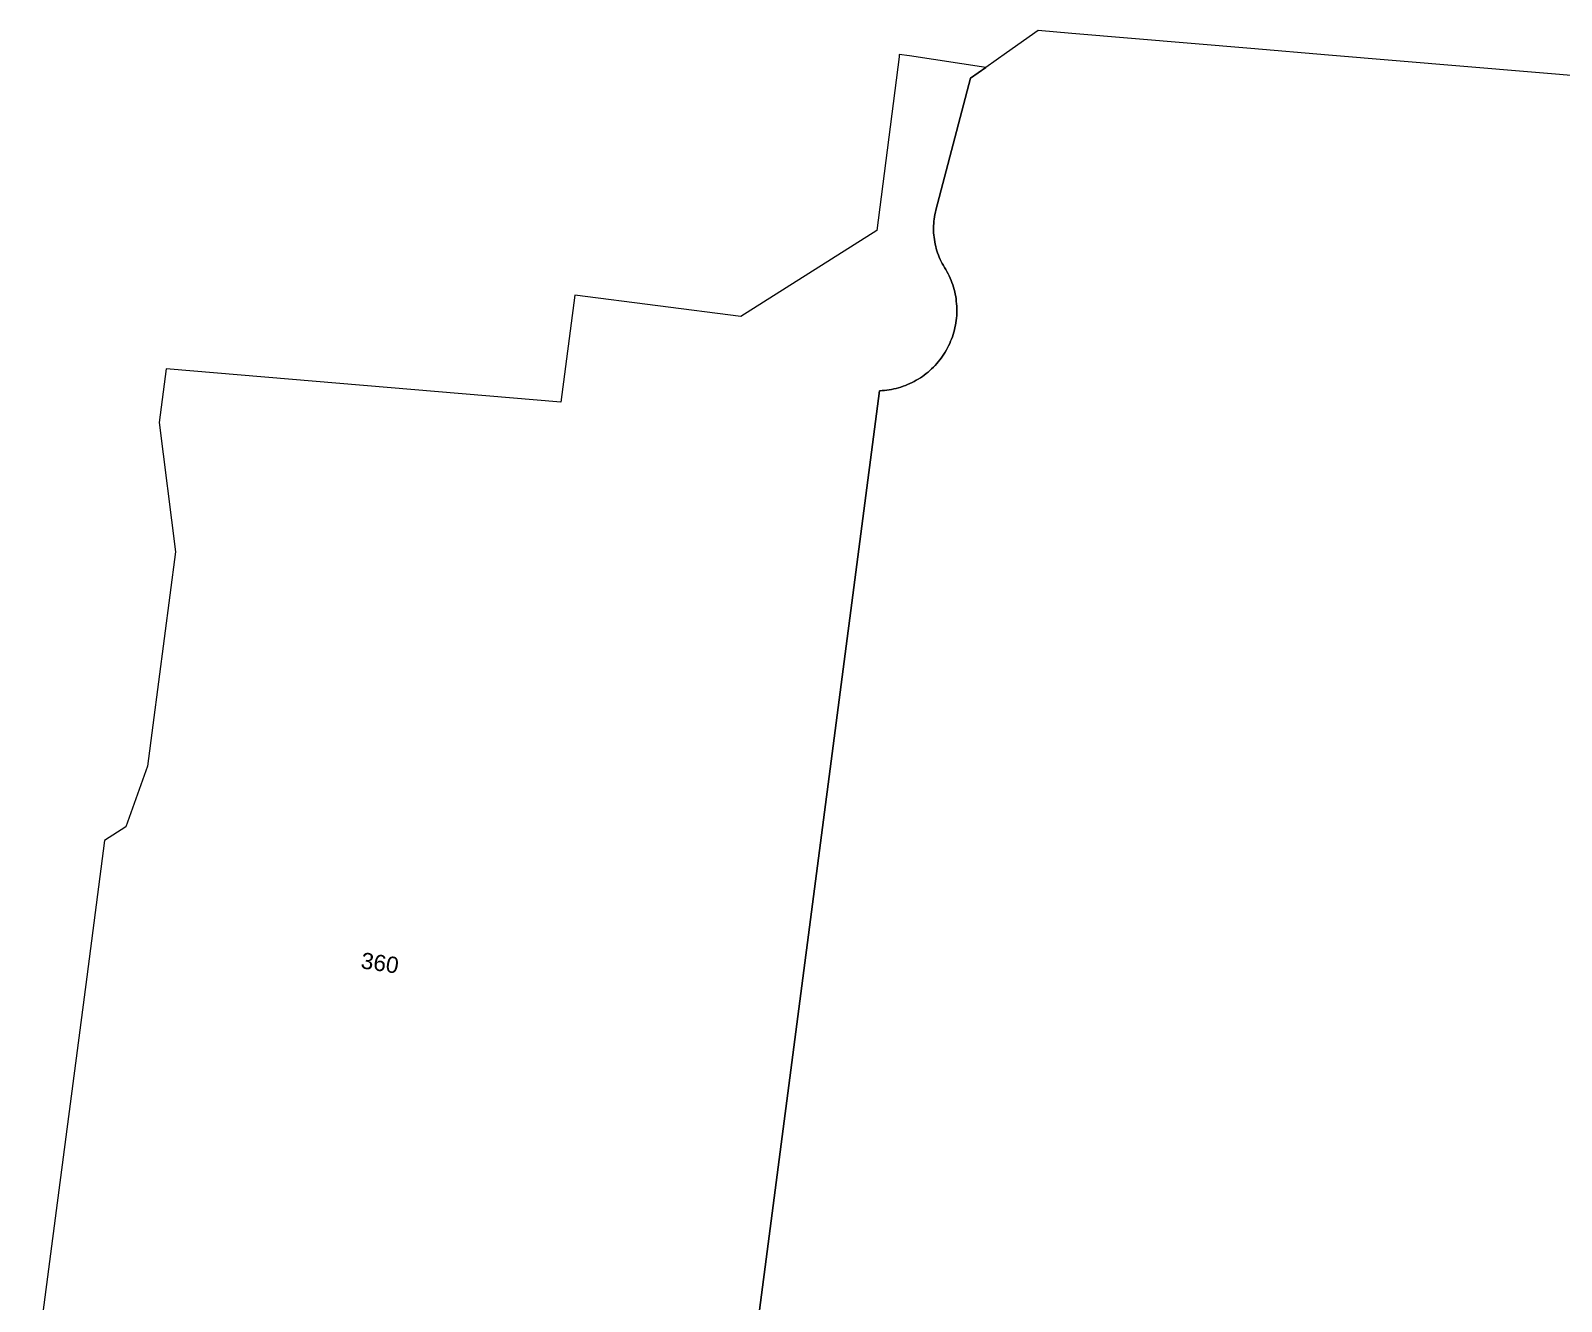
# Model space of a CAD drawing. Header units: metres. Extents: x -1 to 307109, y -2 to 6258593.
# Drawn here: x 306006.5 to 306176.6, y 6258429.8 to 6258570.9 of the extents above; entities that cross this region are included whole.
import ezdxf

# ---------------------------------------------------------------- set-up
doc = ezdxf.new("R2010")
doc.units = ezdxf.units.M
doc.layers.add('Cadastre Buildings_SP_EXT', color=9, linetype='Continuous', lineweight=5)
doc.layers.add('Cadastre Land Parcels_SP_EXT', color=9, linetype='Continuous', lineweight=5)
doc.styles.get("Standard").update_dxf_attribs({"font": 'arial.ttf'})

msp = doc.modelspace()

# ---------------------------------------------------------------- linework, layer by layer
at = {"layer": 'Cadastre Buildings_SP_EXT', "linetype": 'Continuous'}
msp.add_lwpolyline([(306195.37, 6258564.45), (306150.74, 6258568.2), (306142.11, 6258568.93), (306122.2, 6258570.6), (306118.47, 6258570.92), (306114.95, 6258568.44), (306112.67, 6258566.82), (306110.97, 6258565.62), (306107.12, 6258550.99), (306107.06, 6258550.75), (306107.01, 6258550.5), (306106.96, 6258550.25), (306106.92, 6258549.99), (306106.89, 6258549.74), (306106.87, 6258549.49), (306106.86, 6258549.23), (306106.85, 6258548.98), (306106.85, 6258548.72), (306106.86, 6258548.47), (306106.88, 6258548.21), (306106.91, 6258547.96), (306106.94, 6258547.7), (306106.98, 6258547.45), (306107.03, 6258547.2), (306107.09, 6258546.95), (306107.15, 6258546.71), (306107.22, 6258546.46), (306107.3, 6258546.22), (306107.39, 6258545.98), (306107.49, 6258545.74), (306107.59, 6258545.51), (306107.7, 6258545.28), (306107.81, 6258545.05), (306107.94, 6258544.83), (306108.07, 6258544.61), (306108.2, 6258544.38), (306108.34, 6258544.15), (306108.46, 6258543.91), (306108.58, 6258543.67), (306108.69, 6258543.43), (306108.79, 6258543.18), (306108.89, 6258542.93), (306108.98, 6258542.68), (306109.06, 6258542.43), (306109.13, 6258542.17), (306109.2, 6258541.91), (306109.26, 6258541.65), (306109.31, 6258541.39), (306109.35, 6258541.12), (306109.38, 6258540.86), (306109.41, 6258540.59), (306109.43, 6258540.33), (306109.44, 6258540.06), (306109.44, 6258539.79), (306109.43, 6258539.52), (306109.42, 6258539.26), (306109.4, 6258538.99), (306109.37, 6258538.73), (306109.33, 6258538.46), (306109.29, 6258538.2), (306109.23, 6258537.94), (306109.17, 6258537.67), (306109.1, 6258537.42), (306109.03, 6258537.16), (306108.94, 6258536.91), (306108.85, 6258536.66), (306108.75, 6258536.41), (306108.65, 6258536.16), (306108.53, 6258535.92), (306108.41, 6258535.68), (306108.28, 6258535.45), (306108.15, 6258535.22), (306108.01, 6258534.99), (306107.86, 6258534.77), (306107.7, 6258534.55), (306107.54, 6258534.34), (306107.37, 6258534.13), (306107.2, 6258533.93), (306107.02, 6258533.73), (306106.83, 6258533.54), (306106.64, 6258533.35), (306106.45, 6258533.17), (306106.24, 6258533), (306106.04, 6258532.83), (306105.82, 6258532.66), (306105.61, 6258532.51), (306105.39, 6258532.36), (306105.16, 6258532.22), (306104.93, 6258532.08), (306104.69, 6258531.95), (306104.46, 6258531.83), (306104.22, 6258531.72), (306103.97, 6258531.61), (306103.72, 6258531.51), (306103.47, 6258531.42), (306103.22, 6258531.33), (306102.96, 6258531.25), (306102.71, 6258531.18), (306102.45, 6258531.12), (306102.18, 6258531.07), (306101.92, 6258531.02), (306101.66, 6258530.98), (306101.39, 6258530.95), (306101.13, 6258530.93), (306100.86, 6258530.91), (306084.55, 6258406.13)], dxfattribs=at)
at = {"layer": 'Cadastre Land Parcels_SP_EXT', "linetype": 'Continuous'}
msp.add_lwpolyline([(306084.55, 6258406.13), (306100.86, 6258530.91), (306101.13, 6258530.93), (306101.39, 6258530.95), (306101.66, 6258530.98), (306101.92, 6258531.02), (306102.18, 6258531.07), (306102.45, 6258531.12), (306102.71, 6258531.18), (306102.96, 6258531.25), (306103.22, 6258531.33), (306103.47, 6258531.42), (306103.72, 6258531.51), (306103.97, 6258531.61), (306104.22, 6258531.72), (306104.46, 6258531.83), (306104.69, 6258531.95), (306104.93, 6258532.08), (306105.16, 6258532.22), (306105.39, 6258532.36), (306105.61, 6258532.51), (306105.82, 6258532.66), (306106.04, 6258532.83), (306106.24, 6258533), (306106.45, 6258533.17), (306106.64, 6258533.35), (306106.83, 6258533.54), (306107.02, 6258533.73), (306107.2, 6258533.93), (306107.37, 6258534.13), (306107.54, 6258534.34), (306107.7, 6258534.55), (306107.86, 6258534.77), (306108.01, 6258534.99), (306108.15, 6258535.22), (306108.28, 6258535.45), (306108.41, 6258535.68), (306108.53, 6258535.92), (306108.65, 6258536.16), (306108.75, 6258536.41), (306108.85, 6258536.66), (306108.94, 6258536.91), (306109.03, 6258537.16), (306109.1, 6258537.42), (306109.17, 6258537.67), (306109.23, 6258537.94), (306109.29, 6258538.2), (306109.33, 6258538.46), (306109.37, 6258538.73), (306109.4, 6258538.99), (306109.42, 6258539.26), (306109.43, 6258539.52), (306109.44, 6258539.79), (306109.44, 6258539.79), (306109.44, 6258540.06), (306109.43, 6258540.33), (306109.41, 6258540.59), (306109.38, 6258540.86), (306109.35, 6258541.12), (306109.31, 6258541.39), (306109.26, 6258541.65), (306109.2, 6258541.91), (306109.13, 6258542.17), (306109.06, 6258542.43), (306108.98, 6258542.68), (306108.89, 6258542.93), (306108.79, 6258543.18), (306108.69, 6258543.43), (306108.58, 6258543.67), (306108.46, 6258543.91), (306108.34, 6258544.15), (306108.2, 6258544.38), (306108.07, 6258544.61), (306107.94, 6258544.83), (306107.81, 6258545.05), (306107.7, 6258545.28), (306107.59, 6258545.51), (306107.49, 6258545.74), (306107.39, 6258545.98), (306107.3, 6258546.22), (306107.22, 6258546.46), (306107.15, 6258546.71), (306107.09, 6258546.95), (306107.03, 6258547.2), (306106.98, 6258547.45), (306106.94, 6258547.7), (306106.91, 6258547.96), (306106.88, 6258548.21), (306106.86, 6258548.47), (306106.85, 6258548.72), (306106.85, 6258548.98), (306106.86, 6258549.23), (306106.87, 6258549.49), (306106.89, 6258549.74), (306106.92, 6258549.99), (306106.96, 6258550.25), (306107.01, 6258550.5), (306107.06, 6258550.75), (306107.12, 6258550.99), (306110.97, 6258565.62), (306112.67, 6258566.82), (306104.19, 6258568.1), (306103.05, 6258568.27), (306103.02, 6258568.02), (306100.56, 6258548.7), (306085.43, 6258539.15), (306067, 6258541.55), (306065.45, 6258529.66), (306021.6, 6258533.34), (306020.83, 6258527.39), (306022.64, 6258513.04), (306020.13, 6258493.77), (306019.53, 6258489.24), (306017.13, 6258482.49), (306014.76, 6258480.96), (306012.78, 6258465.81), (306009.39, 6258439.89), (306006.54, 6258418.06)], dxfattribs=at)

# ---------------------------------------------------------------- texts
at = {"layer": 'Cadastre Land Parcels_SP_EXT'}
msp.add_text('360', height=1.8, rotation=351.57, dxfattribs=at).set_placement((306043.14, 6258466.79))

doc.saveas('drawing.dxf')
